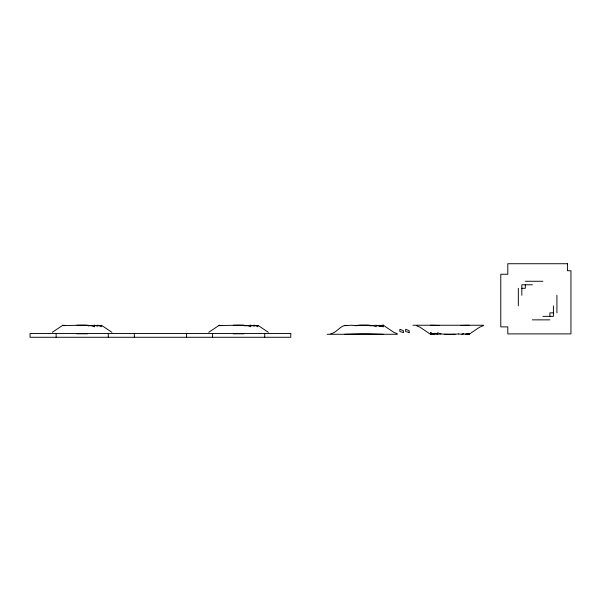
<?xml version="1.0" encoding="UTF-8"?>
<svg xmlns="http://www.w3.org/2000/svg" width="601" height="601" viewBox="0 0 601 601"><rect width="100%" height="100%" fill="white"/><g stroke="black" fill="none" stroke-linecap="round" stroke-linejoin="round"><path stroke-width="0.9" d="M52.279 332.338L62.812 325.239L62.812 325.622L64.562 325.554M208.727 332.338L219.252 325.239L219.252 325.622L221.882 325.524L219.252 325.284M330.67 333.78C337.101 332.871 340.692 324.345 347.333 325.441M379.787 325.494L383.295 325.622L379.787 326.05L383.295 325.239L383.295 326.734L379.787 325.494L383.295 325.284L380.666 326.042L383.295 325.239L393.82 332.338L397.329 333.78L397.329 334.269L327.162 334.284M458.578 334.028L462.086 334.284L463.837 333.788M379.787 326.05L383.295 325.284M94.387 325.832L97.895 325.239L101.404 326.734L101.404 325.239L111.929 332.338M251.706 325.682L254.336 325.239L257.844 326.734L257.844 325.239L268.369 332.338M376.279 325.832L381.537 325.426M436.649 333.833L434.02 334.284L430.511 333.893L434.02 334.028L430.511 332.789L430.511 334.284L419.986 327.177L416.478 325.734M88.242 325.907L94.387 325.239L97.895 326.215L97.895 325.239M244.69 325.907L250.827 325.239L254.336 326.215L254.336 325.239M370.141 325.907L376.279 325.239L379.787 326.215L379.787 325.239L383.295 326.734M62.812 325.622L76.845 325.284A250.084 250.084 0 0 1 87.37 325.284L90.879 325.622L94.387 326.734L94.387 325.239M219.252 325.622L233.286 325.284A250.084 250.084 0 0 1 243.811 325.284L247.319 325.622L250.827 326.734L250.827 325.239M356.979 325.772L351.72 325.239L344.704 325.622L346.454 325.554M465.595 334.284L469.103 333.893L469.103 334.284L467.345 333.878L469.103 334.231L465.595 334.284L462.965 333.833M376.279 326.734L372.77 325.622L369.262 325.284A250.084 250.084 0 0 0 358.737 325.284L355.229 325.494M437.528 332.789L441.036 333.893L444.545 334.231A250.084 250.084 0 0 0 455.07 334.231L458.578 333.893M430.511 332.789L434.02 334.284L434.02 333.3L437.528 334.284L441.036 334.028M430.511 334.231L434.02 334.028L430.511 333.893M460.328 325.457L469.103 325.239M465.595 334.028L469.103 333.893M344.704 334.284L358.737 333.833A231.182 231.182 0 0 1 369.262 333.833L383.295 334.284M525.342 281.268L542.883 281.268M532.358 284.776L521.833 284.776L521.833 295.301M521.833 288.285L525.342 288.285L525.342 284.776M553.408 312.843L549.9 312.843L549.9 316.351M542.883 316.359L553.408 316.351L553.408 305.826M532.358 319.86L549.9 319.86M412.97 325.239L483.136 325.239M430.511 325.239L439.278 325.457M254.336 325.494L257.844 325.622M97.895 325.494L101.404 325.622M62.812 325.284L65.441 325.441M467.345 333.75L469.103 334.284L479.628 327.177L483.136 325.734L483.136 325.246M556.917 295.301L556.917 312.843M518.325 288.285L518.325 305.826M462.086 333.683L462.086 334.284M437.528 333.69L437.528 334.284M264.718 333.51L264.718 337.274M212.566 333.51L212.566 337.274M186.498 333.51L186.498 337.274M134.346 333.51L134.346 337.274M108.27 333.51L108.27 337.274M56.126 333.51L56.126 337.274M358.737 325.284A250.602 250.602 0 0 1 369.262 325.284M455.07 334.231A250.602 250.602 0 0 1 444.545 334.231M76.845 325.284A250.602 250.602 0 0 1 87.37 325.284M76.845 333.833A231.182 231.182 0 0 1 87.37 333.833M233.286 333.833A231.182 231.182 0 0 1 243.811 333.833M233.286 325.284A250.602 250.602 0 0 1 243.811 325.284M567.442 263.726L507.8 263.726L507.8 274.251L500.783 274.251L500.783 326.876L507.8 326.876L507.8 333.893L570.95 333.893L570.95 270.743L567.442 270.743L567.442 263.726M290.794 333.51L30.05 333.51L30.05 337.274L290.794 337.274L290.794 333.51M409.138 332.451L405.63 331.557L405.63 329.31L409.138 330.618L409.138 332.451M403.369 332.451L399.86 331.557L399.86 329.31L403.369 330.618L403.369 332.451"/></g></svg>
